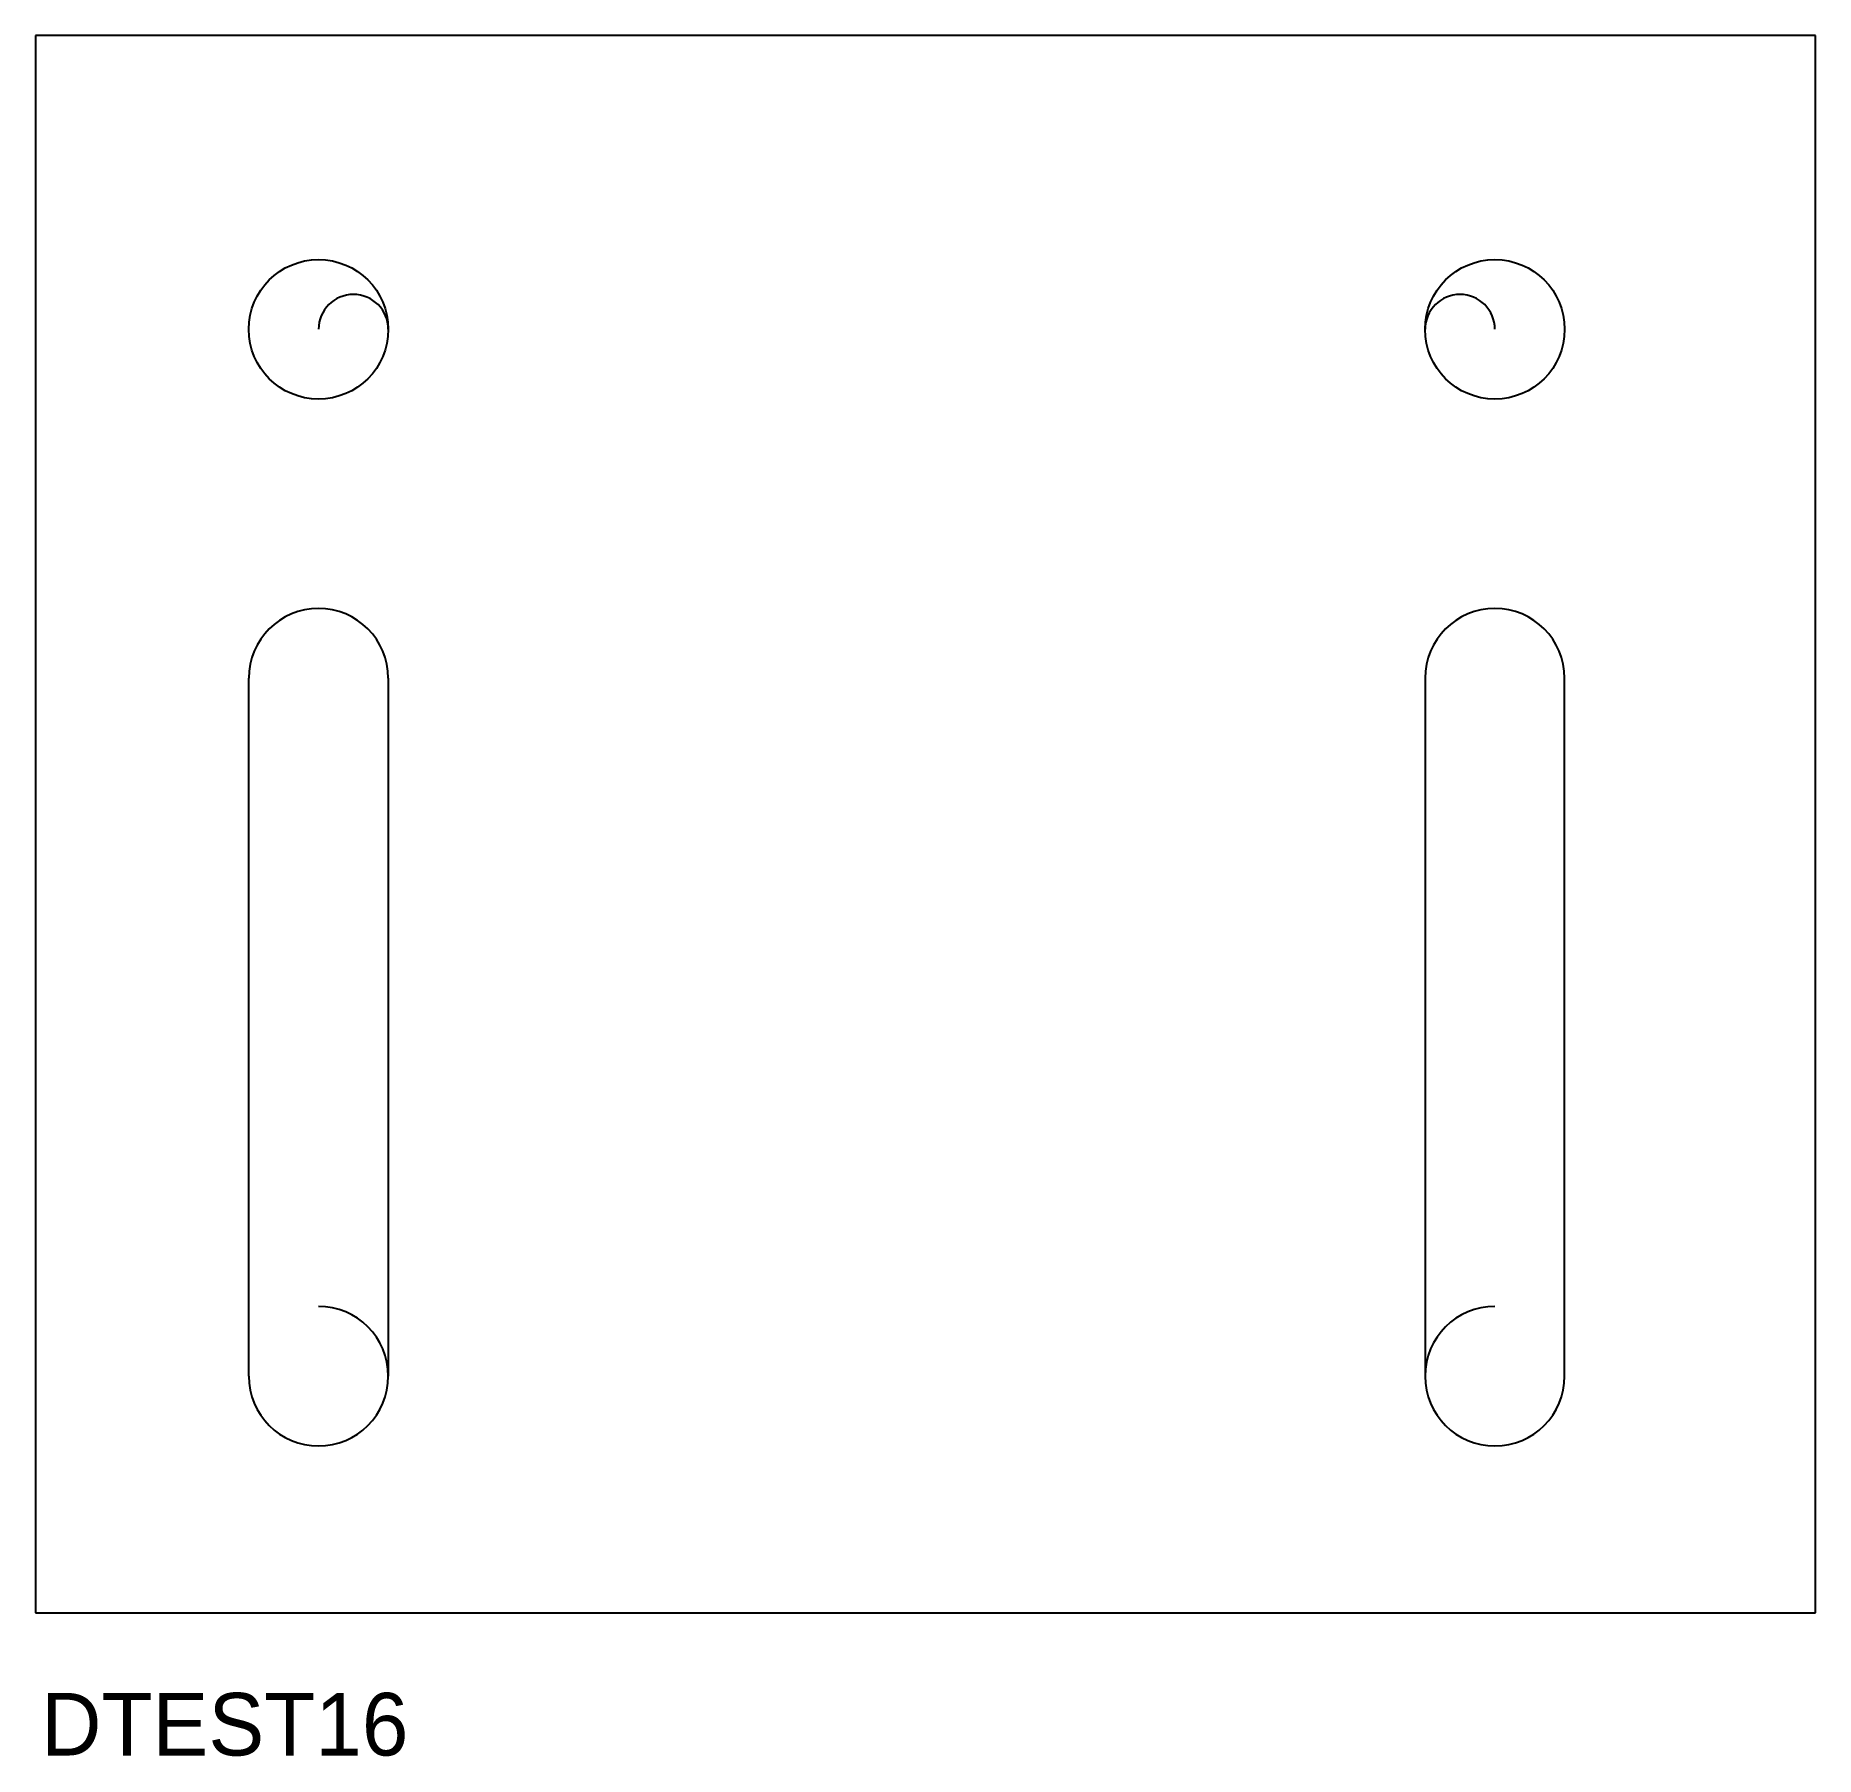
# Model space of a CAD drawing. Extents: x 20 to 530, y -21 to 472.
import ezdxf

# ---------------------------------------------------------------- set-up
doc = ezdxf.new("R2010")
doc.units = 0
for name, color, linetype in [('AUSSEN', 2, 'CONTINUOUS'), ('INFO', 7, 'CONTINUOUS'), ('INNEN', 1, 'CONTINUOUS'), ('INNEN-EIN', 4, 'CONTINUOUS')]:
    doc.layers.add(name, color=color, linetype=linetype)

msp = doc.modelspace()

# ---------------------------------------------------------------- linework, layer by layer
at = {"layer": 'AUSSEN'}
for p, q in [((530.164956, 471.990912), (20, 471.990912)), ((20, 471.990912), (20, 20)), ((530.164956, 20), (530.164956, 471.990912)), ((20, 20), (530.164956, 20))]:
    msp.add_line(p, q, dxfattribs=at)
at = {"layer": 'INNEN'}
for p, q in [((81.100291, 87.816573), (81.100291, 287.816573)), ((121.100291, 287.816573), (121.100291, 87.816573)), ((418.293428, 287.816573), (418.293428, 87.816573)), ((458.293428, 87.816573), (458.293428, 287.816573))]:
    msp.add_line(p, q, dxfattribs=at)
for centre in [(101.100291, 387.816573), (438.293428, 387.816573)]:
    msp.add_circle(centre, 20, dxfattribs=at)
for centre, start, end in [((101.100291, 287.816573), 0, 180), ((438.293428, 287.816573), 0, 180), ((101.100291, 87.816573), 180, 0), ((438.293428, 87.816573), 180, 0)]:
    msp.add_arc(centre, 20, start, end, dxfattribs=at)
at = {"layer": 'INNEN-EIN'}
for centre, radius, start, end in [((111.100291, 387.816573), 10, 0, 180), ((428.293428, 387.816573), 10, 0, 180), ((101.100291, 87.816573), 20, 0, 90), ((438.293428, 87.816573), 20, 90, 180)]:
    msp.add_arc(centre, radius, start, end, dxfattribs=at)

# ---------------------------------------------------------------- texts
at = {"layer": 'INFO'}
msp.add_text('DTEST16', height=17.936147, dxfattribs=at).set_placement((21.566725, -20.894416))

doc.saveas('drawing.dxf')
